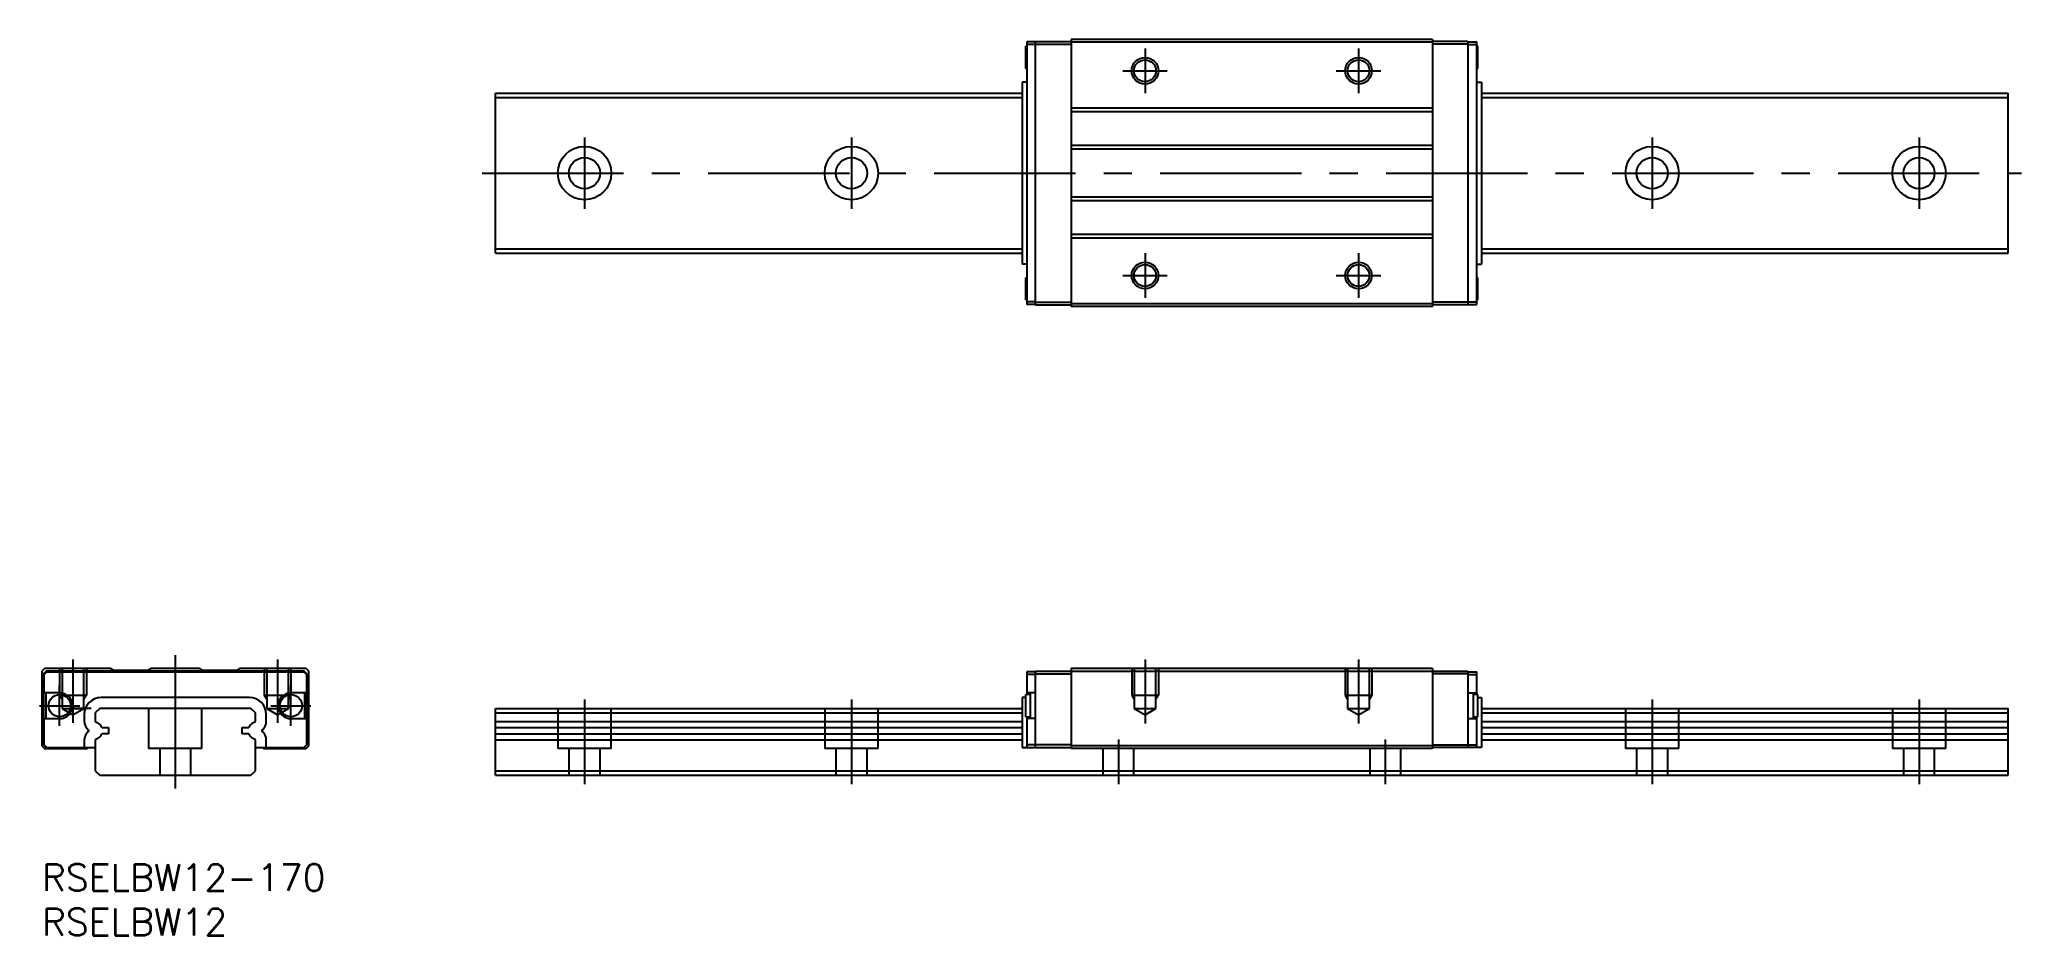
# Model space of a CAD drawing. Extents: x 0 to 222, y -8 to 93.
import ezdxf

# ---------------------------------------------------------------- set-up
doc = ezdxf.new("R2010")
doc.units = 0
doc.header["$LTSCALE"] = 0.5
doc.linetypes.add('CENTER', pattern=[50.8, 31.75, -6.35, 6.35, -6.35])
doc.linetypes.add('DASHED', pattern=[19.05, 12.7, -6.35])
for name, color, linetype in [('MSM_CENTER', 1, 'CENTER'), ('MSM_CONTINUOUS', 7, 'CONTINUOUS'), ('MSM_DASHED', 4, 'DASHED'), ('MSM_NARROW', 5, 'CONTINUOUS'), ('MSM_PART_NUMBER', 7, 'CONTINUOUS')]:
    doc.layers.add(name, color=color, linetype=linetype)
doc.styles.get("Standard").update_dxf_attribs({"font": 'txt.shx', "height": 1, "bigfont": 'bigfont.shx'})

# ---------------------------------------------------------------- blocks, each defined once
blk = doc.blocks.new('*U48')
at = {"layer": 'MSM_PART_NUMBER'}
blk.add_text('RSELBW12-170', height=3, dxfattribs=at).set_placement((0, -3))
blk = doc.blocks.new('*U49')
at = {"layer": 'MSM_PART_NUMBER'}
blk.add_text('RSELBW12', height=3, dxfattribs=at).set_placement((0, -8))

msp = doc.modelspace()

# ---------------------------------------------------------------- linework, layer by layer
at = {"layer": 'MSM_CENTER'}
for p, q in [((124, 91.65), (124, 86.65)), ((148, 91.65), (148, 86.65)), ((121.5, 89.15), (126.5, 89.15)), ((145.5, 89.15), (150.5, 89.15)), ((61, 81.65), (61, 73.65)), ((91, 81.65), (91, 73.65)), ((181, 81.65), (181, 73.65)), ((211, 81.65), (211, 73.65)), ((49.5, 77.65), (222.5, 77.65)), ((124, 68.65), (124, 63.65)), ((148, 68.65), (148, 63.65)), ((121.5, 66.15), (126.5, 66.15)), ((145.5, 66.15), (150.5, 66.15)), ((3.5, 23), (3.5, 15.89)), ((15, 23.5), (15, 8.5)), ((26.5, 23), (26.5, 15.89)), ((124, 23), (124, 15.79)), ((148, 23), (148, 15.79)), ((2, 15.55), (2, 20.05)), ((28, 15.55), (28, 20.05)), ((61, 18.5), (61, 9)), ((91, 18.5), (91, 9)), ((181, 18.5), (181, 9)), ((211, 18.5), (211, 9)), ((-0.25, 17.8), (4.25, 17.8)), ((25.75, 17.8), (30.25, 17.8)), ((121, 14), (121, 9)), ((151, 14), (151, 9))]:
    msp.add_line(p, q, dxfattribs=at)
at = {"layer": 'MSM_CONTINUOUS'}
for p, q in [((110.6, 89.4), (110.6, 91.9)), ((110.7, 91.9), (110.6, 91.9)), ((111.7, 92.4), (110.7, 92.4)), ((110.7, 92.4), (110.7, 62.9)), ((111.7, 92.1), (110.7, 92.1)), ((111.7, 92.45), (115.7, 92.45)), ((111.7, 62.85), (111.7, 92.45)), ((111.7, 92.15), (115.7, 92.15)), ((115.7, 92.65), (115.7, 62.65)), ((156.3, 92.65), (115.7, 92.65)), ((156.3, 92.35), (115.7, 92.35)), ((156.3, 92.65), (156.3, 62.65)), ((160.3, 92.45), (156.3, 92.45)), ((160.3, 92.15), (156.3, 92.15)), ((160.3, 92.45), (160.3, 62.85)), ((160.3, 92.4), (161.3, 92.4)), ((160.3, 92.1), (161.3, 92.1)), ((161.3, 62.9), (161.3, 92.4)), ((161.4, 91.9), (161.3, 91.9)), ((161.4, 89.4), (161.4, 91.9)), ((110.6, 89.4), (110.7, 89.4)), ((161.3, 89.4), (161.4, 89.4)), ((110.2, 87.88), (110.2, 67.42)), ((110.7, 87.88), (110.2, 87.88)), ((161.3, 87.88), (161.8, 87.88)), ((161.8, 87.88), (161.8, 67.42)), ((51, 68.65), (51, 86.65)), ((51, 86.65), (110.2, 86.65)), ((51, 86.15), (110.2, 86.15)), ((156.3, 84.95), (115.7, 84.95)), ((161.8, 86.65), (221, 86.65)), ((161.8, 86.15), (221, 86.15)), ((221, 68.65), (221, 86.65)), ((156.3, 84.55), (115.7, 84.55)), ((156.3, 80.75), (115.7, 80.75)), ((156.3, 80.35), (115.7, 80.35)), ((156.3, 74.95), (115.7, 74.95)), ((156.3, 74.55), (115.7, 74.55)), ((51, 69.15), (110.2, 69.15)), ((156.3, 70.75), (115.7, 70.75)), ((156.3, 70.35), (115.7, 70.35)), ((161.8, 69.15), (221, 69.15)), ((51, 68.65), (110.2, 68.65)), ((110.7, 67.42), (110.2, 67.42)), ((161.3, 67.42), (161.8, 67.42)), ((161.8, 68.65), (221, 68.65)), ((110.6, 63.4), (110.6, 65.9)), ((110.7, 65.9), (110.6, 65.9)), ((161.4, 65.9), (161.3, 65.9)), ((161.4, 63.4), (161.4, 65.9)), ((110.6, 63.4), (110.7, 63.4)), ((111.7, 63.2), (110.7, 63.2)), ((111.7, 62.9), (110.7, 62.9)), ((111.7, 63.15), (115.7, 63.15)), ((111.7, 62.85), (115.7, 62.85)), ((156.3, 62.95), (115.7, 62.95)), ((156.3, 62.65), (115.7, 62.65)), ((160.3, 63.15), (156.3, 63.15)), ((160.3, 62.85), (156.3, 62.85)), ((160.3, 63.2), (161.3, 63.2)), ((160.3, 62.9), (161.3, 62.9)), ((161.3, 63.4), (161.4, 63.4)), ((0.3, 22), (0, 21.7)), ((0, 21.7), (0, 13.3)), ((0.5, 21.7), (0.2, 21.4)), ((0.2, 21.4), (0.2, 13.4)), ((0.25, 21.3), (0.55, 21.6)), ((0.25, 19.25), (0.25, 21.3)), ((7.7, 22), (0.3, 22)), ((29.5, 21.7), (0.5, 21.7)), ((0.55, 21.6), (29.45, 21.6)), ((8.1, 21.75), (7.7, 22)), ((11.9, 21.75), (8.1, 21.75)), ((12.3, 22), (11.9, 21.75)), ((17.7, 22), (12.3, 22)), ((18.1, 21.75), (17.7, 22)), ((21.9, 21.75), (18.1, 21.75)), ((22.3, 22), (21.9, 21.75)), ((29.7, 22), (22.3, 22)), ((29.45, 21.6), (29.75, 21.3)), ((29.8, 21.4), (29.5, 21.7)), ((30, 21.7), (29.7, 22)), ((29.75, 21.3), (29.75, 19.25)), ((29.8, 13.4), (29.8, 21.4)), ((30, 13.3), (30, 21.7)), ((111.7, 21.6), (110.7, 21.6)), ((110.7, 21.6), (110.7, 19.05)), ((111.7, 21.3), (110.7, 21.3)), ((111.7, 13.1), (111.7, 21.7)), ((111.7, 21.7), (160.3, 21.7)), ((111.7, 21.4), (115.7, 21.4)), ((115.7, 22), (115.7, 13)), ((156.3, 22), (115.7, 22)), ((156.3, 22), (156.3, 13)), ((160.3, 21.4), (156.3, 21.4)), ((160.3, 21.7), (160.3, 13.1)), ((160.3, 21.6), (161.3, 21.6)), ((160.3, 21.3), (161.3, 21.3)), ((161.3, 19.05), (161.3, 21.6)), ((2, 19.25), (0.25, 19.25)), ((0.45, 19.25), (0.45, 16.35)), ((23.33, 18.73), (6.67, 18.73)), ((29.75, 19.25), (28, 19.25)), ((29.55, 16.35), (29.55, 19.25)), ((110.2, 18.73), (110.2, 13.1)), ((110.6, 18.73), (110.2, 18.73)), ((110.6, 16.55), (110.6, 19.05)), ((111.1, 19.05), (110.6, 19.05)), ((111.7, 19.25), (110.7, 19.25)), ((111.1, 19.25), (111.1, 16.35)), ((160.3, 19.25), (161.3, 19.25)), ((160.9, 19.25), (160.9, 16.35)), ((161.4, 19.05), (160.9, 19.05)), ((161.4, 16.55), (161.4, 19.05)), ((161.4, 18.73), (161.8, 18.73)), ((161.8, 18.73), (161.8, 13.1)), ((0.25, 13.4), (0.25, 16.35)), ((0.25, 16.35), (2, 16.35)), ((4.77, 16.83), (4.77, 16.08)), ((6.5, 17.5), (6, 17)), ((6, 17), (6, 16.04)), ((6, 16.04), (6.28, 15.88)), ((23.5, 17.5), (6.5, 17.5)), ((24, 17), (23.5, 17.5)), ((23.72, 15.88), (24, 16.04)), ((24, 16.04), (24, 17)), ((25.23, 16.08), (25.23, 16.83)), ((28, 16.35), (29.75, 16.35)), ((29.75, 16.35), (29.75, 13.4)), ((51, 17.5), (110.2, 17.5)), ((51, 10), (51, 17.5)), ((51, 17), (110.2, 17)), ((51, 16.04), (110.2, 16.04)), ((110.6, 16.55), (111.1, 16.55)), ((110.7, 16.55), (110.7, 13.1)), ((111.7, 16.35), (110.7, 16.35)), ((160.3, 16.35), (161.3, 16.35)), ((160.9, 16.55), (161.4, 16.55)), ((161.3, 13.1), (161.3, 16.55)), ((161.8, 17.5), (221, 17.5)), ((161.8, 17), (221, 17)), ((161.8, 16.04), (221, 16.04)), ((221, 10), (221, 17.5)), ((0.2, 13.4), (0.5, 13.1)), ((0.55, 13.1), (0.25, 13.4)), ((4.77, 13.92), (4.77, 13.1)), ((6.28, 14.12), (6, 13.96)), ((6, 13.96), (6, 10.5)), ((6.75, 15.35), (7.5, 15.35)), ((7.5, 14.65), (6.75, 14.65)), ((7.5, 15.35), (7.5, 14.65)), ((22.5, 14.65), (22.5, 15.35)), ((22.5, 15.35), (23.25, 15.35)), ((23.25, 14.65), (22.5, 14.65)), ((24, 13.96), (23.72, 14.12)), ((24, 10.5), (24, 13.96)), ((25.23, 13.1), (25.23, 13.92)), ((29.75, 13.4), (29.45, 13.1)), ((29.5, 13.1), (29.8, 13.4)), ((51, 15.35), (110.2, 15.35)), ((51, 14.65), (110.2, 14.65)), ((51, 13.96), (110.2, 13.96)), ((115.7, 13.4), (110.7, 13.4)), ((156.3, 13.4), (161.3, 13.4)), ((161.8, 15.35), (221, 15.35)), ((161.8, 14.65), (221, 14.65)), ((161.8, 13.96), (221, 13.96)), ((0, 13.3), (0.3, 13)), ((0.3, 13), (5.1, 13)), ((0.5, 13.1), (6, 13.1)), ((5.1, 13), (5.2, 13.1)), ((24, 13.1), (29.5, 13.1)), ((24.8, 13.1), (24.9, 13)), ((24.9, 13), (29.7, 13)), ((29.7, 13), (30, 13.3)), ((110.2, 13.1), (115.7, 13.1)), ((156.3, 13.3), (115.7, 13.3)), ((156.3, 13), (115.7, 13)), ((161.8, 13.1), (156.3, 13.1)), ((6, 10.5), (6.5, 10)), ((6.5, 10), (23.5, 10)), ((23.5, 10), (24, 10.5)), ((51, 10.5), (221, 10.5)), ((51, 10), (221, 10))]:
    msp.add_line(p, q, dxfattribs=at)
for centre, radius in [((124, 89.15), 1.23), ((148, 89.15), 1.23), ((61, 77.65), 3), ((91, 77.65), 3), ((181, 77.65), 3), ((211, 77.65), 3), ((61, 77.65), 1.75), ((91, 77.65), 1.75), ((181, 77.65), 1.75), ((211, 77.65), 1.75), ((124, 66.15), 1.23), ((148, 66.15), 1.23), ((2, 17.8), 1.25), ((28, 17.8), 1.25)]:
    msp.add_circle(centre, radius, dxfattribs=at)
for centre, radius, start, end in [((2, 17.8), 1.45, 270, 90), ((6.67, 16.83), 1.9, 90, 180), ((23.33, 16.83), 1.9, 0, 90), ((28, 17.8), 1.45, 90, 270), ((6.07, 16.08), 1.3, 180, 230.7306), ((5.73, 14.93), 1.1, 22.4464, 60.0031), ((24.27, 14.93), 1.1, 119.9969, 157.5536), ((23.93, 16.08), 1.3, 309.2694, 0), ((6.07, 13.92), 1.3, 129.2694, 180), ((5.18, 15), 0.1, 309.2694, 50.7306), ((5.73, 15.07), 1.1, 299.9969, 337.5536), ((24.27, 15.07), 1.1, 202.4464, 240.0031), ((24.82, 15), 0.1, 129.2694, 230.7306), ((23.93, 13.92), 1.3, 0, 50.7306)]:
    msp.add_arc(centre, radius, start, end, dxfattribs=at)
at = {"layer": 'MSM_DASHED'}
for p, q in [((2, 22), (2, 19)), ((2.27, 22), (2.27, 17.5)), ((4.73, 17.5), (4.73, 22)), ((5, 22), (5, 19)), ((25, 22), (25, 19)), ((25.27, 22), (25.27, 17.5)), ((27.73, 17.5), (27.73, 22)), ((28, 22), (28, 19)), ((122.5, 22), (122.5, 19)), ((122.77, 22), (122.77, 17.5)), ((125.23, 17.5), (125.23, 22)), ((125.5, 22), (125.5, 19)), ((146.5, 22), (146.5, 19)), ((146.77, 22), (146.77, 17.5)), ((149.23, 17.5), (149.23, 22)), ((149.5, 22), (149.5, 19)), ((2, 19), (5, 19)), ((2, 19), (2.27, 18.53)), ((5, 19), (4.73, 18.53)), ((25, 19), (28, 19)), ((25, 19), (25.27, 18.53)), ((28, 19), (27.73, 18.53)), ((122.5, 19), (125.5, 19)), ((122.5, 19), (122.77, 18.53)), ((125.5, 19), (125.23, 18.53)), ((146.5, 19), (149.5, 19)), ((146.5, 19), (146.77, 18.53)), ((149.5, 19), (149.23, 18.53)), ((2.27, 17.5), (3.5, 16.79)), ((2.27, 17.5), (4.73, 17.5)), ((5.56, 17.5), (3.44, 17.5)), ((3.5, 16.79), (4.73, 17.5)), ((12, 17.5), (12, 13)), ((18, 13), (18, 17.5)), ((25.27, 17.5), (27.73, 17.5)), ((25.27, 17.5), (26.5, 16.79)), ((26.5, 16.79), (27.73, 17.5)), ((58, 17.5), (58, 13)), ((64, 13), (64, 17.5)), ((88, 17.5), (88, 13)), ((94, 13), (94, 17.5)), ((122.77, 17.5), (124, 16.79)), ((122.77, 17.5), (125.23, 17.5)), ((124, 16.79), (125.23, 17.5)), ((146.77, 17.5), (148, 16.79)), ((146.77, 17.5), (149.23, 17.5)), ((148, 16.79), (149.23, 17.5)), ((178, 17.5), (178, 13)), ((184, 13), (184, 17.5)), ((208, 17.5), (208, 13)), ((214, 13), (214, 17.5)), ((18, 13), (12, 13)), ((13.25, 13), (13.25, 10)), ((16.75, 10), (16.75, 13)), ((64, 13), (58, 13)), ((59.25, 13), (59.25, 10)), ((62.75, 10), (62.75, 13)), ((94, 13), (88, 13)), ((89.25, 13), (89.25, 10)), ((92.75, 10), (92.75, 13)), ((119.25, 13), (119.25, 10)), ((122.75, 10), (122.75, 13)), ((154, 13), (148, 13)), ((149.25, 13), (149.25, 10)), ((152.75, 10), (152.75, 13)), ((184, 13), (178, 13)), ((179.25, 13), (179.25, 10)), ((182.75, 10), (182.75, 13)), ((214, 13), (208, 13)), ((209.25, 13), (209.25, 10)), ((212.75, 10), (212.75, 13))]:
    msp.add_line(p, q, dxfattribs=at)
at = {"layer": 'MSM_NARROW'}
for centre in [(124, 89.15), (148, 89.15), (124, 66.15), (148, 66.15)]:
    msp.add_circle(centre, 1.5, dxfattribs=at)

# ---------------------------------------------------------------- block references
at = {"layer": 'MSM_CONTINUOUS'}
for name in ['*U48', '*U49']:
    msp.add_blockref(name, (0, 0), dxfattribs=at)

doc.saveas('drawing.dxf')
